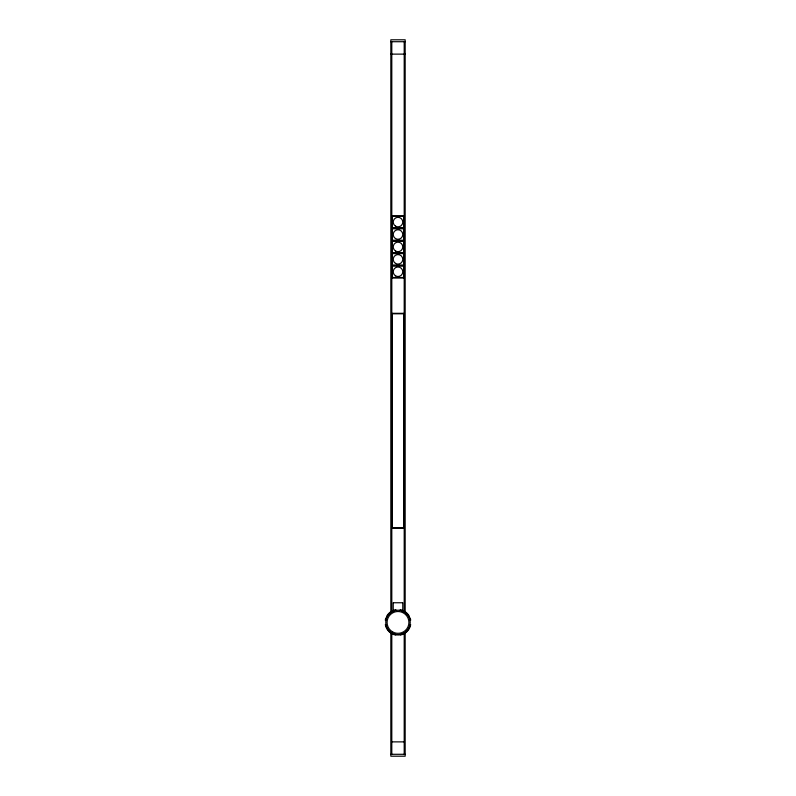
<?xml version="1.0" encoding="UTF-8"?>
<svg xmlns="http://www.w3.org/2000/svg" width="796" height="796" viewBox="0 0 796 796"><rect width="100%" height="100%" fill="white"/><g stroke="black" fill="none" stroke-linecap="round" stroke-linejoin="round"><path stroke-width="1.19" d="M390.836 41.71L405.164 41.71M390.836 54.128L405.164 54.128M391.791 215.875L404.209 215.875M391.791 228.293L404.209 228.293M391.791 240.71L404.209 240.71M391.791 253.128L404.209 253.128M391.791 265.546L404.209 265.546M391.791 277.486L404.209 277.486M391.791 277.963L404.209 277.963M391.791 313.316L404.209 313.316M391.791 313.793L404.209 313.793M391.791 528.236L404.209 528.236M393.383 602.751L402.617 602.751M391.791 741.872L404.209 741.872M390.836 754.29L405.164 754.29M405.164 611.288L405.164 39.8L390.836 39.8L390.836 611.288M405.164 633.676L405.164 756.2L390.836 756.2L390.836 633.676M404.209 41.71L404.209 611.288M404.209 633.676L404.209 754.29M403.731 277.486L403.731 266.023L392.269 266.023L392.269 277.486M403.731 313.793L403.731 527.758L392.269 527.758L392.269 313.793M402.776 602.89L402.776 610.214M393.224 602.89L393.224 610.214M391.791 41.71L391.791 611.288M391.791 633.676L391.791 754.29M410.209 624.571A12.398 12.398 0 0 1 385.791 624.571M385.791 620.263A12.398 12.398 0 0 1 395.851 610.204M400.149 610.204A12.398 12.398 0 0 1 410.209 620.263M410.696 624.651A12.895 12.895 0 0 1 400.239 635.108M395.761 635.108A12.895 12.895 0 0 1 385.304 624.651M385.304 620.174A12.895 12.895 0 0 1 385.881 618.004M386.836 615.965A12.895 12.895 0 0 1 391.552 611.248M393.592 610.293A12.895 12.895 0 0 1 395.761 609.716M400.239 609.716A12.895 12.895 0 0 1 402.408 610.293M404.448 611.248A12.895 12.895 0 0 1 409.164 615.965M410.119 618.004A12.895 12.895 0 0 1 410.696 620.174M403.731 216.353L392.269 216.353L392.269 227.815L403.731 227.815L403.731 216.353M403.731 228.77L392.269 228.77L392.269 240.233L403.731 240.233L403.731 228.77M403.731 241.188L392.269 241.188L392.269 252.65L403.731 252.65L403.731 241.188M403.731 253.606L392.269 253.606L392.269 265.068L403.731 265.068L403.731 253.606M392.537 631.875A10.925 10.925 0 0 0 408.925 622.412A10.925 10.925 0 0 0 392.537 612.95A10.925 10.925 0 0 0 392.537 631.875M390.139 631.785A12.229 12.229 0 0 0 410.04 624.542A12.229 12.229 0 0 0 393.821 610.92A12.229 12.229 0 0 0 390.139 631.785M395.483 226.154A4.776 4.776 0 0 0 402.776 222.243A4.776 4.776 0 0 0 395.741 217.875A4.776 4.776 0 0 0 395.483 226.154M395.483 238.571A4.776 4.776 0 0 0 402.776 234.661A4.776 4.776 0 0 0 395.741 230.293A4.776 4.776 0 0 0 395.483 238.571M395.483 250.989A4.776 4.776 0 0 0 402.776 247.078A4.776 4.776 0 0 0 395.741 242.71A4.776 4.776 0 0 0 395.483 250.989M395.483 263.406A4.776 4.776 0 0 0 402.776 259.496A4.776 4.776 0 0 0 395.741 255.128A4.776 4.776 0 0 0 395.483 263.406M395.483 275.824A4.776 4.776 0 0 0 402.776 271.914A4.776 4.776 0 0 0 395.741 267.546A4.776 4.776 0 0 0 395.483 275.824"/></g></svg>
